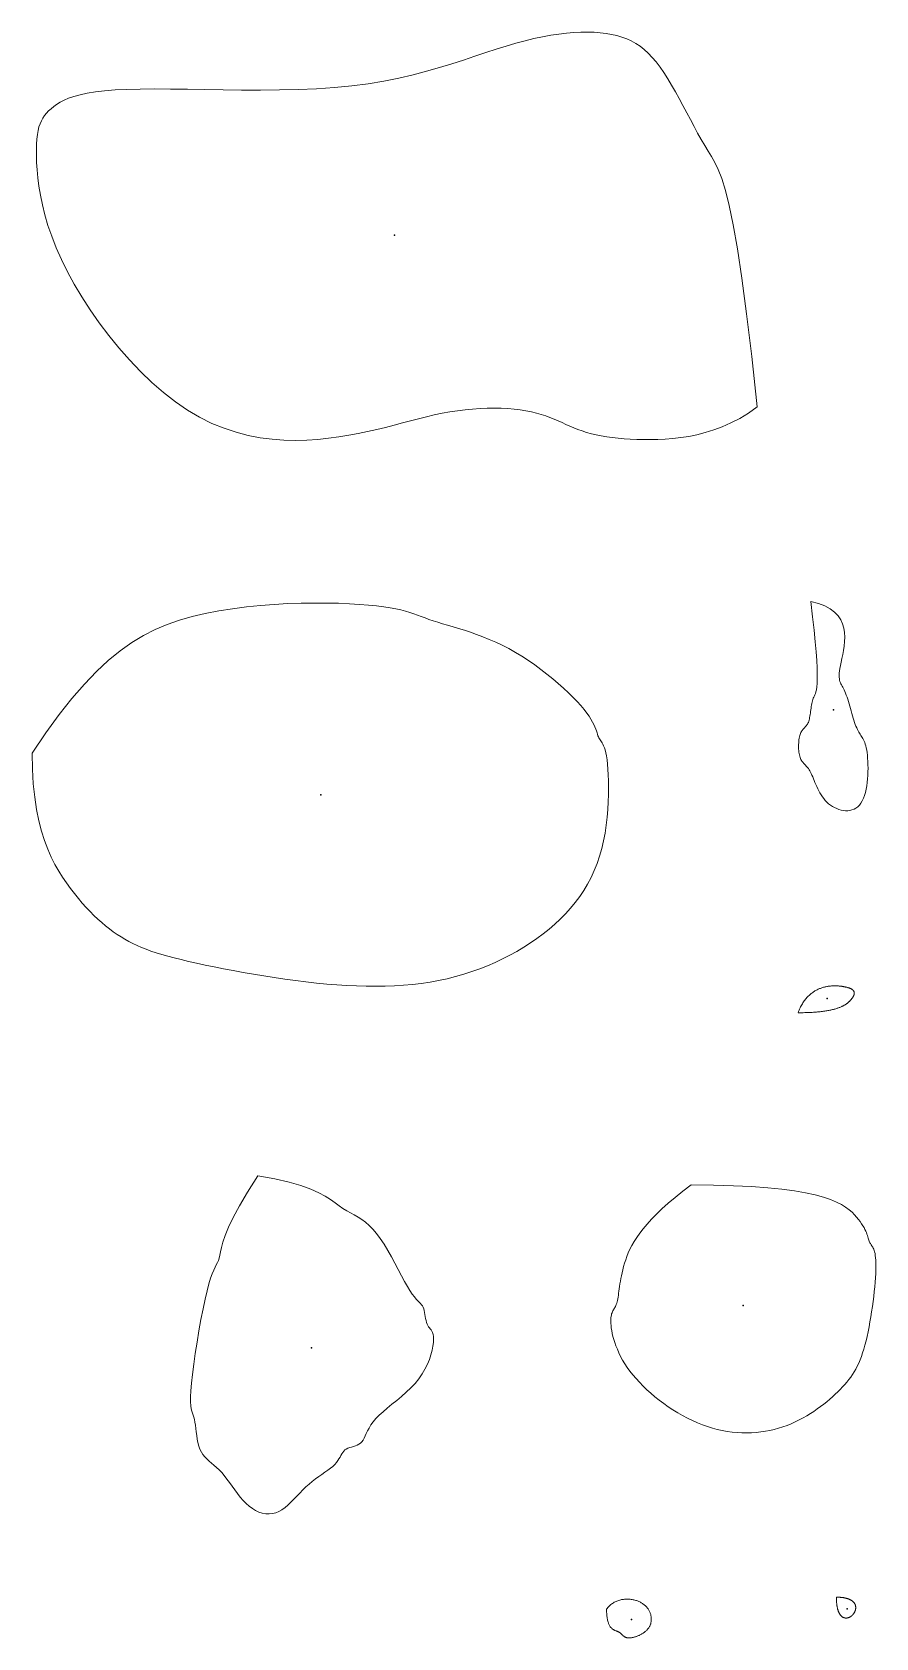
# Model space of a CAD drawing. Header units: millimetres. Extents: x 5 to 144, y 86 to 145.
# Drawn here: x 115.1 to 144.2, y 89.1 to 144.5 of the extents above; entities that cross this region are included whole.
import ezdxf

# ---------------------------------------------------------------- set-up
doc = ezdxf.new("R2010")
doc.units = ezdxf.units.MM
doc.layers.add('CONTOURS', color=1, linetype='Continuous')
doc.layers.add('DIMENSIONS', color=5, linetype='Continuous')

msp = doc.modelspace()

# ---------------------------------------------------------------- linework, layer by layer
at = {"layer": 'CONTOURS', "lineweight": 5}
for points in [[(140.141, 131.589), (139.951, 133.326), (139.775, 134.799), (139.61, 136.034), (139.456, 137.053), (139.312, 137.882), (139.175, 138.545), (139.045, 139.068), (138.92, 139.474), (138.799, 139.788), (138.68, 140.035), (138.563, 140.239), (138.446, 140.426), (138.327, 140.618), (138.206, 140.825), (138.084, 141.045), (137.959, 141.275), (137.834, 141.512), (137.706, 141.753), (137.578, 141.996), (137.448, 142.238), (137.318, 142.476), (137.186, 142.707), (137.054, 142.928), (136.92, 143.136), (136.787, 143.33), (136.653, 143.505), (136.517, 143.664), (136.38, 143.807), (136.239, 143.934), (136.095, 144.046), (135.947, 144.145), (135.793, 144.231), (135.634, 144.304), (135.467, 144.366), (135.293, 144.417), (135.111, 144.459), (134.919, 144.491), (134.718, 144.514), (134.507, 144.53), (134.285, 144.537), (134.052, 144.534), (133.809, 144.523), (133.556, 144.501), (133.291, 144.47), (133.015, 144.429), (132.729, 144.376), (132.431, 144.313), (132.121, 144.239), (131.8, 144.153), (131.467, 144.055), (131.122, 143.946), (130.764, 143.827), (130.391, 143.702), (130.001, 143.573), (129.594, 143.442), (129.168, 143.311), (128.722, 143.184), (128.254, 143.063), (127.763, 142.949), (127.247, 142.846), (126.706, 142.755), (126.137, 142.68), (125.541, 142.623), (124.921, 142.582), (124.284, 142.554), (123.636, 142.539), (122.983, 142.534), (122.333, 142.535), (121.69, 142.542), (121.063, 142.551), (120.457, 142.561), (119.878, 142.569), (119.333, 142.572), (118.829, 142.57), (118.371, 142.558), (117.962, 142.537), (117.599, 142.507), (117.279, 142.468), (116.998, 142.423), (116.753, 142.37), (116.54, 142.312), (116.356, 142.249), (116.197, 142.182), (116.06, 142.111), (115.942, 142.038), (115.84, 141.964), (115.749, 141.888), (115.666, 141.812), (115.592, 141.735), (115.525, 141.654), (115.466, 141.567), (115.415, 141.474), (115.37, 141.373), (115.332, 141.26), (115.302, 141.136), (115.277, 140.997), (115.259, 140.843), (115.248, 140.671), (115.242, 140.48), (115.242, 140.268), (115.249, 140.035), (115.264, 139.78), (115.29, 139.506), (115.328, 139.213), (115.38, 138.9), (115.449, 138.571), (115.536, 138.224), (115.643, 137.86), (115.772, 137.482), (115.926, 137.088), (116.105, 136.68), (116.312, 136.26), (116.547, 135.827), (116.81, 135.386), (117.099, 134.942), (117.41, 134.498), (117.742, 134.058), (118.092, 133.628), (118.459, 133.211), (118.84, 132.812), (119.233, 132.435), (119.635, 132.084), (120.046, 131.763), (120.462, 131.477), (120.881, 131.23), (121.302, 131.021), (121.723, 130.849), (122.143, 130.711), (122.562, 130.603), (122.977, 130.525), (123.387, 130.472), (123.792, 130.442), (124.19, 130.433), (124.579, 130.442), (124.959, 130.467), (125.328, 130.504), (125.686, 130.552), (126.03, 130.608), (126.363, 130.67), (126.685, 130.738), (126.997, 130.809), (127.3, 130.883), (127.596, 130.959), (127.884, 131.034), (128.166, 131.108), (128.444, 131.18), (128.717, 131.248), (128.988, 131.31), (129.256, 131.367), (129.523, 131.415), (129.789, 131.456), (130.052, 131.488), (130.312, 131.513), (130.568, 131.531), (130.818, 131.541), (131.062, 131.544), (131.298, 131.54), (131.527, 131.529), (131.746, 131.511), (131.956, 131.487), (132.154, 131.456), (132.341, 131.42), (132.516, 131.377), (132.68, 131.33), (132.835, 131.278), (132.983, 131.223), (133.125, 131.165), (133.263, 131.106), (133.399, 131.045), (133.534, 130.985), (133.669, 130.925), (133.807, 130.867), (133.949, 130.811), (134.096, 130.758), (134.25, 130.709), (134.412, 130.664), (134.581, 130.624), (134.757, 130.587), (134.942, 130.555), (135.134, 130.528), (135.334, 130.505), (135.542, 130.487), (135.758, 130.473), (135.982, 130.464), (136.214, 130.46), (136.455, 130.461), (136.704, 130.467), (136.962, 130.479), (137.227, 130.499), (137.499, 130.529), (137.777, 130.572), (138.06, 130.628), (138.349, 130.7), (138.641, 130.791), (138.937, 130.902), (139.236, 131.035), (139.536, 131.193), (139.838, 131.376), (140.141, 131.589)], [(141.993, 124.864), (142.055, 124.34), (142.105, 123.879), (142.145, 123.475), (142.176, 123.125), (142.197, 122.824), (142.211, 122.569), (142.217, 122.354), (142.217, 122.176), (142.212, 122.031), (142.202, 121.913), (142.189, 121.82), (142.172, 121.747), (142.154, 121.689), (142.135, 121.642), (142.116, 121.602), (142.097, 121.565), (142.08, 121.526), (142.065, 121.484), (142.051, 121.438), (142.039, 121.39), (142.028, 121.339), (142.019, 121.287), (142.01, 121.233), (142.002, 121.178), (141.994, 121.123), (141.987, 121.068), (141.979, 121.014), (141.971, 120.961), (141.963, 120.909), (141.954, 120.859), (141.945, 120.812), (141.934, 120.768), (141.921, 120.728), (141.908, 120.691), (141.893, 120.658), (141.876, 120.629), (141.859, 120.602), (141.84, 120.577), (141.821, 120.554), (141.802, 120.532), (141.782, 120.511), (141.762, 120.49), (141.742, 120.469), (141.723, 120.447), (141.704, 120.424), (141.686, 120.399), (141.668, 120.372), (141.652, 120.342), (141.637, 120.309), (141.623, 120.272), (141.611, 120.232), (141.601, 120.187), (141.592, 120.14), (141.584, 120.09), (141.579, 120.039), (141.575, 119.985), (141.572, 119.931), (141.571, 119.876), (141.572, 119.821), (141.574, 119.767), (141.578, 119.714), (141.584, 119.662), (141.591, 119.612), (141.6, 119.564), (141.61, 119.52), (141.622, 119.479), (141.636, 119.442), (141.651, 119.408), (141.667, 119.378), (141.685, 119.35), (141.704, 119.324), (141.724, 119.3), (141.745, 119.277), (141.767, 119.254), (141.789, 119.231), (141.812, 119.207), (141.836, 119.182), (141.861, 119.155), (141.885, 119.125), (141.91, 119.092), (141.935, 119.056), (141.959, 119.015), (141.984, 118.97), (142.009, 118.92), (142.033, 118.865), (142.058, 118.806), (142.084, 118.744), (142.111, 118.678), (142.138, 118.611), (142.168, 118.542), (142.199, 118.471), (142.232, 118.4), (142.268, 118.329), (142.306, 118.258), (142.348, 118.189), (142.392, 118.122), (142.441, 118.056), (142.493, 117.994), (142.549, 117.935), (142.609, 117.88), (142.674, 117.83), (142.742, 117.784), (142.814, 117.744), (142.888, 117.71), (142.963, 117.682), (143.04, 117.661), (143.117, 117.646), (143.193, 117.639), (143.269, 117.64), (143.344, 117.649), (143.416, 117.667), (143.486, 117.694), (143.552, 117.731), (143.615, 117.777), (143.673, 117.834), (143.725, 117.901), (143.772, 117.979), (143.813, 118.068), (143.849, 118.165), (143.879, 118.269), (143.905, 118.38), (143.926, 118.496), (143.942, 118.615), (143.954, 118.737), (143.963, 118.86), (143.968, 118.983), (143.97, 119.105), (143.968, 119.224), (143.964, 119.339), (143.957, 119.449), (143.948, 119.552), (143.936, 119.648), (143.924, 119.734), (143.909, 119.812), (143.893, 119.881), (143.876, 119.942), (143.857, 119.997), (143.837, 120.046), (143.817, 120.09), (143.795, 120.131), (143.773, 120.17), (143.75, 120.206), (143.726, 120.242), (143.702, 120.279), (143.678, 120.316), (143.653, 120.356), (143.628, 120.399), (143.603, 120.446), (143.578, 120.498), (143.554, 120.556), (143.53, 120.621), (143.505, 120.69), (143.481, 120.763), (143.458, 120.84), (143.434, 120.92), (143.41, 121.001), (143.386, 121.084), (143.363, 121.168), (143.339, 121.25), (143.315, 121.332), (143.292, 121.412), (143.268, 121.489), (143.244, 121.563), (143.22, 121.633), (143.195, 121.697), (143.171, 121.756), (143.146, 121.809), (143.122, 121.857), (143.098, 121.901), (143.075, 121.942), (143.053, 121.982), (143.033, 122.021), (143.016, 122.062), (143.001, 122.104), (142.988, 122.15), (142.979, 122.2), (142.974, 122.255), (142.972, 122.318), (142.975, 122.388), (142.983, 122.467), (142.995, 122.557), (143.014, 122.658), (143.038, 122.772), (143.066, 122.897), (143.096, 123.033), (143.124, 123.177), (143.147, 123.326), (143.163, 123.48), (143.169, 123.635), (143.161, 123.791), (143.136, 123.944), (143.092, 124.094), (143.026, 124.238), (142.935, 124.374), (142.815, 124.5), (142.663, 124.614), (142.478, 124.714), (142.255, 124.798), (141.993, 124.864)], [(115.095, 119.631), (115.105, 119.078), (115.135, 118.57), (115.183, 118.103), (115.247, 117.677), (115.325, 117.287), (115.417, 116.93), (115.52, 116.605), (115.633, 116.308), (115.753, 116.035), (115.881, 115.786), (116.013, 115.555), (116.148, 115.342), (116.285, 115.142), (116.421, 114.953), (116.557, 114.774), (116.693, 114.605), (116.828, 114.445), (116.963, 114.294), (117.098, 114.152), (117.232, 114.018), (117.366, 113.891), (117.499, 113.773), (117.633, 113.661), (117.766, 113.556), (117.9, 113.458), (118.033, 113.366), (118.166, 113.279), (118.3, 113.198), (118.436, 113.121), (118.575, 113.049), (118.72, 112.981), (118.872, 112.915), (119.031, 112.852), (119.201, 112.791), (119.381, 112.731), (119.574, 112.672), (119.781, 112.614), (120.003, 112.555), (120.243, 112.495), (120.501, 112.434), (120.778, 112.371), (121.072, 112.307), (121.382, 112.243), (121.706, 112.178), (122.041, 112.114), (122.386, 112.051), (122.739, 111.989), (123.098, 111.93), (123.461, 111.874), (123.826, 111.82), (124.192, 111.771), (124.555, 111.726), (124.916, 111.686), (125.271, 111.651), (125.62, 111.623), (125.965, 111.6), (126.304, 111.584), (126.637, 111.574), (126.966, 111.572), (127.29, 111.577), (127.609, 111.589), (127.924, 111.609), (128.234, 111.637), (128.539, 111.673), (128.84, 111.718), (129.137, 111.772), (129.43, 111.836), (129.718, 111.908), (130.002, 111.989), (130.281, 112.079), (130.555, 112.176), (130.823, 112.282), (131.086, 112.396), (131.343, 112.517), (131.594, 112.645), (131.838, 112.78), (132.075, 112.922), (132.305, 113.07), (132.528, 113.224), (132.744, 113.383), (132.951, 113.549), (133.15, 113.72), (133.34, 113.897), (133.522, 114.081), (133.694, 114.272), (133.857, 114.47), (134.009, 114.674), (134.152, 114.886), (134.283, 115.106), (134.404, 115.334), (134.513, 115.57), (134.611, 115.815), (134.697, 116.068), (134.771, 116.329), (134.833, 116.597), (134.885, 116.868), (134.926, 117.141), (134.959, 117.412), (134.983, 117.68), (134.999, 117.942), (135.008, 118.195), (135.01, 118.438), (135.007, 118.667), (134.999, 118.88), (134.987, 119.075), (134.972, 119.25), (134.954, 119.402), (134.933, 119.532), (134.911, 119.643), (134.887, 119.737), (134.862, 119.815), (134.837, 119.88), (134.811, 119.935), (134.785, 119.98), (134.76, 120.019), (134.736, 120.054), (134.712, 120.086), (134.691, 120.117), (134.672, 120.151), (134.655, 120.189), (134.639, 120.231), (134.624, 120.279), (134.608, 120.333), (134.589, 120.393), (134.565, 120.459), (134.536, 120.532), (134.5, 120.613), (134.455, 120.701), (134.4, 120.797), (134.333, 120.901), (134.253, 121.014), (134.159, 121.136), (134.048, 121.268), (133.921, 121.408), (133.778, 121.557), (133.622, 121.711), (133.452, 121.869), (133.271, 122.031), (133.08, 122.194), (132.88, 122.356), (132.672, 122.517), (132.458, 122.674), (132.239, 122.826), (132.016, 122.972), (131.791, 123.109), (131.564, 123.237), (131.337, 123.354), (131.112, 123.461), (130.888, 123.559), (130.667, 123.648), (130.449, 123.729), (130.236, 123.803), (130.029, 123.871), (129.828, 123.934), (129.634, 123.993), (129.448, 124.048), (129.272, 124.1), (129.105, 124.151), (128.949, 124.2), (128.804, 124.25), (128.668, 124.299), (128.538, 124.347), (128.409, 124.395), (128.278, 124.442), (128.142, 124.487), (127.996, 124.531), (127.837, 124.573), (127.661, 124.612), (127.465, 124.65), (127.244, 124.684), (126.996, 124.715), (126.717, 124.743), (126.403, 124.768), (126.054, 124.788), (125.674, 124.803), (125.268, 124.812), (124.84, 124.814), (124.392, 124.807), (123.93, 124.792), (123.458, 124.766), (122.978, 124.729), (122.496, 124.68), (122.016, 124.618), (121.541, 124.542), (121.075, 124.451), (120.623, 124.344), (120.186, 124.218), (119.761, 124.07), (119.347, 123.895), (118.939, 123.688), (118.535, 123.445), (118.132, 123.161), (117.727, 122.83), (117.317, 122.45), (116.9, 122.015), (116.472, 121.52), (116.03, 120.961), (115.572, 120.333), (115.095, 119.631)], [(141.553, 110.659), (141.613, 110.659), (141.671, 110.66), (141.728, 110.66), (141.784, 110.662), (141.838, 110.663), (141.892, 110.665), (141.944, 110.667), (141.994, 110.67), (142.044, 110.672), (142.092, 110.675), (142.139, 110.679), (142.185, 110.682), (142.229, 110.686), (142.273, 110.69), (142.315, 110.695), (142.357, 110.699), (142.397, 110.704), (142.436, 110.71), (142.474, 110.715), (142.511, 110.721), (142.547, 110.726), (142.582, 110.732), (142.616, 110.739), (142.649, 110.745), (142.681, 110.752), (142.712, 110.759), (142.743, 110.766), (142.772, 110.773), (142.8, 110.78), (142.828, 110.788), (142.855, 110.796), (142.881, 110.804), (142.906, 110.812), (142.93, 110.82), (142.954, 110.828), (142.976, 110.837), (142.998, 110.845), (143.019, 110.854), (143.04, 110.863), (143.06, 110.872), (143.079, 110.881), (143.098, 110.89), (143.115, 110.899), (143.133, 110.908), (143.149, 110.917), (143.165, 110.927), (143.181, 110.936), (143.196, 110.946), (143.21, 110.955), (143.224, 110.965), (143.237, 110.974), (143.25, 110.984), (143.262, 110.994), (143.274, 111.003), (143.286, 111.013), (143.297, 111.023), (143.307, 111.032), (143.317, 111.042), (143.327, 111.052), (143.337, 111.061), (143.346, 111.071), (143.355, 111.081), (143.363, 111.09), (143.372, 111.099), (143.38, 111.109), (143.387, 111.118), (143.395, 111.128), (143.402, 111.137), (143.409, 111.146), (143.416, 111.155), (143.423, 111.164), (143.429, 111.173), (143.435, 111.182), (143.441, 111.191), (143.446, 111.199), (143.452, 111.208), (143.456, 111.216), (143.461, 111.225), (143.466, 111.233), (143.47, 111.242), (143.474, 111.25), (143.477, 111.258), (143.48, 111.266), (143.483, 111.274), (143.486, 111.282), (143.488, 111.29), (143.49, 111.298), (143.492, 111.305), (143.493, 111.313), (143.494, 111.321), (143.494, 111.328), (143.495, 111.335), (143.494, 111.343), (143.494, 111.35), (143.493, 111.357), (143.492, 111.364), (143.49, 111.371), (143.488, 111.378), (143.486, 111.385), (143.483, 111.391), (143.48, 111.398), (143.476, 111.404), (143.473, 111.411), (143.468, 111.417), (143.463, 111.423), (143.458, 111.429), (143.453, 111.435), (143.446, 111.441), (143.44, 111.447), (143.433, 111.453), (143.426, 111.459), (143.418, 111.464), (143.409, 111.47), (143.401, 111.475), (143.391, 111.481), (143.382, 111.486), (143.372, 111.491), (143.361, 111.496), (143.35, 111.501), (143.338, 111.506), (143.326, 111.51), (143.313, 111.515), (143.3, 111.52), (143.286, 111.524), (143.272, 111.528), (143.258, 111.533), (143.242, 111.537), (143.227, 111.541), (143.21, 111.545), (143.193, 111.548), (143.176, 111.552), (143.158, 111.556), (143.14, 111.559), (143.121, 111.563), (143.101, 111.566), (143.081, 111.569), (143.06, 111.572), (143.039, 111.575), (143.018, 111.577), (142.996, 111.58), (142.973, 111.582), (142.95, 111.584), (142.927, 111.585), (142.904, 111.586), (142.88, 111.587), (142.855, 111.588), (142.831, 111.588), (142.806, 111.588), (142.781, 111.588), (142.755, 111.587), (142.729, 111.585), (142.703, 111.584), (142.677, 111.581), (142.651, 111.579), (142.624, 111.575), (142.598, 111.572), (142.571, 111.567), (142.544, 111.563), (142.517, 111.557), (142.489, 111.551), (142.462, 111.545), (142.435, 111.537), (142.408, 111.529), (142.38, 111.521), (142.353, 111.512), (142.326, 111.502), (142.298, 111.491), (142.271, 111.48), (142.244, 111.468), (142.217, 111.455), (142.19, 111.441), (142.163, 111.426), (142.137, 111.411), (142.11, 111.395), (142.084, 111.378), (142.058, 111.36), (142.032, 111.341), (142.006, 111.321), (141.981, 111.3), (141.955, 111.279), (141.931, 111.256), (141.906, 111.232), (141.882, 111.208), (141.858, 111.182), (141.834, 111.155), (141.811, 111.127), (141.789, 111.098), (141.766, 111.068), (141.744, 111.037), (141.723, 111.005), (141.702, 110.971), (141.681, 110.936), (141.661, 110.901), (141.642, 110.863), (141.623, 110.825), (141.605, 110.785), (141.587, 110.745), (141.57, 110.702), (141.553, 110.659)], [(122.897, 105.021), (122.54, 104.466), (122.258, 103.991), (122.04, 103.587), (121.879, 103.248), (121.763, 102.968), (121.685, 102.737), (121.635, 102.551), (121.602, 102.401), (121.579, 102.281), (121.556, 102.184), (121.528, 102.101), (121.495, 102.026), (121.457, 101.951), (121.415, 101.867), (121.368, 101.767), (121.317, 101.644), (121.261, 101.489), (121.201, 101.295), (121.136, 101.053), (121.068, 100.76), (120.998, 100.425), (120.927, 100.059), (120.857, 99.674), (120.791, 99.28), (120.73, 98.89), (120.676, 98.516), (120.631, 98.167), (120.596, 97.857), (120.574, 97.596), (120.564, 97.385), (120.564, 97.217), (120.573, 97.084), (120.589, 96.979), (120.609, 96.894), (120.632, 96.823), (120.657, 96.757), (120.681, 96.689), (120.702, 96.611), (120.72, 96.52), (120.735, 96.415), (120.749, 96.301), (120.763, 96.18), (120.779, 96.055), (120.799, 95.93), (120.823, 95.807), (120.854, 95.69), (120.892, 95.581), (120.94, 95.483), (120.997, 95.396), (121.061, 95.317), (121.133, 95.244), (121.21, 95.173), (121.292, 95.104), (121.377, 95.031), (121.465, 94.954), (121.555, 94.869), (121.644, 94.774), (121.733, 94.667), (121.822, 94.551), (121.912, 94.428), (122.002, 94.301), (122.094, 94.173), (122.187, 94.046), (122.284, 93.924), (122.383, 93.808), (122.485, 93.702), (122.592, 93.608), (122.702, 93.528), (122.816, 93.462), (122.931, 93.41), (123.047, 93.373), (123.164, 93.351), (123.28, 93.346), (123.395, 93.356), (123.509, 93.383), (123.619, 93.428), (123.726, 93.489), (123.831, 93.564), (123.933, 93.651), (124.035, 93.748), (124.136, 93.851), (124.237, 93.958), (124.339, 94.067), (124.444, 94.175), (124.551, 94.279), (124.66, 94.376), (124.773, 94.468), (124.886, 94.554), (124.997, 94.634), (125.106, 94.711), (125.211, 94.784), (125.309, 94.854), (125.399, 94.922), (125.48, 94.989), (125.549, 95.055), (125.607, 95.121), (125.655, 95.186), (125.695, 95.25), (125.73, 95.311), (125.761, 95.369), (125.792, 95.423), (125.823, 95.472), (125.859, 95.517), (125.9, 95.555), (125.948, 95.586), (126.003, 95.612), (126.064, 95.634), (126.128, 95.654), (126.194, 95.674), (126.26, 95.696), (126.324, 95.722), (126.385, 95.753), (126.44, 95.791), (126.488, 95.839), (126.529, 95.897), (126.566, 95.964), (126.601, 96.04), (126.639, 96.124), (126.681, 96.215), (126.732, 96.313), (126.795, 96.417), (126.872, 96.526), (126.967, 96.639), (127.083, 96.756), (127.217, 96.877), (127.365, 97.002), (127.523, 97.131), (127.688, 97.265), (127.854, 97.403), (128.017, 97.547), (128.174, 97.697), (128.321, 97.852), (128.453, 98.013), (128.568, 98.179), (128.666, 98.349), (128.749, 98.518), (128.817, 98.684), (128.872, 98.845), (128.913, 98.997), (128.941, 99.138), (128.959, 99.266), (128.965, 99.377), (128.962, 99.47), (128.95, 99.546), (128.931, 99.608), (128.907, 99.658), (128.879, 99.701), (128.849, 99.739), (128.818, 99.776), (128.788, 99.813), (128.761, 99.854), (128.737, 99.903), (128.718, 99.96), (128.702, 100.023), (128.689, 100.091), (128.676, 100.162), (128.665, 100.233), (128.653, 100.303), (128.639, 100.369), (128.622, 100.431), (128.601, 100.486), (128.576, 100.532), (128.546, 100.573), (128.509, 100.613), (128.467, 100.656), (128.418, 100.706), (128.362, 100.767), (128.298, 100.843), (128.227, 100.939), (128.147, 101.059), (128.058, 101.206), (127.96, 101.38), (127.855, 101.575), (127.744, 101.786), (127.627, 102.006), (127.505, 102.23), (127.38, 102.45), (127.252, 102.662), (127.123, 102.859), (126.994, 103.035), (126.865, 103.186), (126.737, 103.313), (126.609, 103.421), (126.481, 103.515), (126.352, 103.597), (126.224, 103.673), (126.094, 103.746), (125.964, 103.821), (125.833, 103.902), (125.7, 103.993), (125.561, 104.095), (125.404, 104.205), (125.218, 104.322), (124.994, 104.443), (124.719, 104.565), (124.382, 104.686), (123.974, 104.804), (123.483, 104.916), (122.897, 105.021)], [(137.86, 104.71), (137.57, 104.49), (137.306, 104.28), (137.068, 104.079), (136.853, 103.887), (136.66, 103.703), (136.488, 103.528), (136.335, 103.36), (136.2, 103.199), (136.082, 103.045), (135.979, 102.898), (135.889, 102.756), (135.812, 102.62), (135.746, 102.488), (135.689, 102.362), (135.64, 102.239), (135.598, 102.12), (135.561, 102.005), (135.528, 101.892), (135.499, 101.783), (135.474, 101.677), (135.452, 101.575), (135.433, 101.476), (135.416, 101.381), (135.401, 101.29), (135.388, 101.203), (135.377, 101.12), (135.366, 101.042), (135.356, 100.968), (135.346, 100.898), (135.337, 100.833), (135.326, 100.773), (135.315, 100.717), (135.303, 100.667), (135.29, 100.622), (135.275, 100.581), (135.259, 100.544), (135.242, 100.511), (135.225, 100.479), (135.207, 100.449), (135.19, 100.42), (135.173, 100.39), (135.156, 100.36), (135.141, 100.329), (135.127, 100.295), (135.114, 100.258), (135.103, 100.217), (135.094, 100.172), (135.088, 100.121), (135.084, 100.064), (135.084, 100), (135.086, 99.929), (135.092, 99.851), (135.102, 99.767), (135.116, 99.676), (135.135, 99.58), (135.159, 99.479), (135.188, 99.373), (135.223, 99.263), (135.264, 99.149), (135.311, 99.031), (135.365, 98.91), (135.425, 98.787), (135.493, 98.662), (135.569, 98.535), (135.653, 98.407), (135.745, 98.278), (135.846, 98.149), (135.955, 98.019), (136.072, 97.891), (136.197, 97.763), (136.328, 97.637), (136.466, 97.513), (136.609, 97.392), (136.758, 97.274), (136.912, 97.159), (137.07, 97.048), (137.231, 96.942), (137.396, 96.841), (137.563, 96.745), (137.732, 96.655), (137.903, 96.572), (138.075, 96.496), (138.247, 96.427), (138.42, 96.366), (138.592, 96.313), (138.764, 96.267), (138.935, 96.229), (139.105, 96.198), (139.275, 96.175), (139.444, 96.158), (139.611, 96.149), (139.777, 96.146), (139.941, 96.15), (140.104, 96.16), (140.264, 96.177), (140.423, 96.2), (140.579, 96.23), (140.732, 96.265), (140.883, 96.306), (141.031, 96.353), (141.176, 96.405), (141.318, 96.463), (141.457, 96.524), (141.592, 96.591), (141.725, 96.661), (141.853, 96.734), (141.978, 96.81), (142.1, 96.889), (142.218, 96.97), (142.332, 97.053), (142.442, 97.138), (142.547, 97.223), (142.649, 97.309), (142.747, 97.394), (142.84, 97.48), (142.929, 97.565), (143.013, 97.649), (143.093, 97.732), (143.169, 97.816), (143.241, 97.9), (143.309, 97.985), (143.374, 98.072), (143.435, 98.161), (143.493, 98.254), (143.548, 98.35), (143.6, 98.45), (143.649, 98.555), (143.696, 98.666), (143.741, 98.782), (143.784, 98.906), (143.825, 99.036), (143.864, 99.174), (143.902, 99.321), (143.938, 99.476), (143.973, 99.638), (144.006, 99.805), (144.037, 99.977), (144.067, 100.152), (144.095, 100.329), (144.12, 100.507), (144.144, 100.683), (144.165, 100.858), (144.184, 101.028), (144.2, 101.194), (144.214, 101.354), (144.225, 101.506), (144.234, 101.65), (144.239, 101.783), (144.241, 101.905), (144.241, 102.014), (144.237, 102.111), (144.23, 102.196), (144.222, 102.271), (144.211, 102.337), (144.198, 102.394), (144.184, 102.443), (144.169, 102.486), (144.152, 102.523), (144.135, 102.556), (144.118, 102.585), (144.1, 102.611), (144.083, 102.636), (144.066, 102.66), (144.05, 102.683), (144.035, 102.709), (144.022, 102.736), (144.009, 102.766), (143.998, 102.799), (143.987, 102.835), (143.975, 102.874), (143.963, 102.916), (143.949, 102.962), (143.932, 103.01), (143.913, 103.062), (143.89, 103.117), (143.862, 103.176), (143.831, 103.238), (143.793, 103.303), (143.75, 103.371), (143.7, 103.444), (143.642, 103.519), (143.577, 103.598), (143.503, 103.681), (143.418, 103.767), (143.317, 103.854), (143.196, 103.943), (143.051, 104.032), (142.877, 104.119), (142.671, 104.204), (142.428, 104.286), (142.143, 104.364), (141.812, 104.437), (141.432, 104.503), (140.997, 104.562), (140.504, 104.612), (139.948, 104.653), (139.325, 104.684), (138.63, 104.703), (137.86, 104.71)], [(142.876, 90.468), (142.876, 90.444), (142.876, 90.42), (142.877, 90.397), (142.878, 90.374), (142.879, 90.352), (142.88, 90.33), (142.881, 90.309), (142.883, 90.288), (142.885, 90.268), (142.887, 90.248), (142.889, 90.228), (142.891, 90.209), (142.894, 90.191), (142.897, 90.173), (142.9, 90.155), (142.903, 90.138), (142.906, 90.121), (142.91, 90.104), (142.913, 90.088), (142.917, 90.073), (142.921, 90.058), (142.925, 90.043), (142.929, 90.029), (142.934, 90.015), (142.938, 90.001), (142.943, 89.988), (142.948, 89.975), (142.953, 89.963), (142.958, 89.951), (142.963, 89.939), (142.969, 89.928), (142.974, 89.917), (142.98, 89.907), (142.985, 89.897), (142.991, 89.887), (142.997, 89.878), (143.003, 89.869), (143.009, 89.86), (143.016, 89.852), (143.022, 89.844), (143.028, 89.836), (143.035, 89.829), (143.041, 89.822), (143.048, 89.816), (143.055, 89.809), (143.062, 89.804), (143.069, 89.798), (143.075, 89.793), (143.082, 89.788), (143.09, 89.783), (143.097, 89.779), (143.104, 89.775), (143.111, 89.771), (143.118, 89.767), (143.126, 89.764), (143.133, 89.761), (143.141, 89.759), (143.148, 89.756), (143.155, 89.754), (143.163, 89.753), (143.17, 89.751), (143.178, 89.75), (143.185, 89.749), (143.193, 89.748), (143.201, 89.748), (143.208, 89.748), (143.216, 89.748), (143.223, 89.748), (143.231, 89.748), (143.238, 89.749), (143.246, 89.75), (143.253, 89.751), (143.261, 89.753), (143.268, 89.755), (143.276, 89.756), (143.283, 89.759), (143.291, 89.761), (143.298, 89.763), (143.305, 89.766), (143.313, 89.769), (143.32, 89.772), (143.327, 89.775), (143.334, 89.779), (143.341, 89.783), (143.348, 89.786), (143.355, 89.79), (143.362, 89.795), (143.369, 89.799), (143.376, 89.804), (143.382, 89.808), (143.389, 89.813), (143.395, 89.818), (143.402, 89.823), (143.408, 89.829), (143.414, 89.834), (143.42, 89.84), (143.426, 89.845), (143.432, 89.851), (143.438, 89.857), (143.444, 89.863), (143.449, 89.87), (143.455, 89.876), (143.46, 89.882), (143.465, 89.889), (143.47, 89.896), (143.475, 89.902), (143.48, 89.909), (143.484, 89.916), (143.489, 89.923), (143.493, 89.93), (143.498, 89.938), (143.502, 89.945), (143.506, 89.952), (143.509, 89.96), (143.513, 89.967), (143.516, 89.975), (143.519, 89.983), (143.523, 89.99), (143.525, 89.998), (143.528, 90.006), (143.531, 90.014), (143.533, 90.022), (143.535, 90.03), (143.537, 90.038), (143.539, 90.046), (143.54, 90.054), (143.542, 90.062), (143.543, 90.07), (143.544, 90.078), (143.544, 90.086), (143.545, 90.094), (143.545, 90.103), (143.545, 90.111), (143.545, 90.119), (143.545, 90.127), (143.544, 90.135), (143.543, 90.143), (143.542, 90.151), (143.541, 90.159), (143.539, 90.167), (143.537, 90.176), (143.535, 90.184), (143.532, 90.191), (143.53, 90.199), (143.527, 90.207), (143.524, 90.215), (143.52, 90.223), (143.516, 90.231), (143.512, 90.238), (143.508, 90.246), (143.503, 90.254), (143.499, 90.261), (143.493, 90.268), (143.488, 90.276), (143.482, 90.283), (143.476, 90.29), (143.469, 90.297), (143.463, 90.304), (143.456, 90.311), (143.448, 90.318), (143.441, 90.325), (143.433, 90.331), (143.424, 90.338), (143.416, 90.344), (143.407, 90.351), (143.397, 90.357), (143.388, 90.363), (143.378, 90.369), (143.367, 90.374), (143.356, 90.38), (143.345, 90.386), (143.334, 90.391), (143.322, 90.396), (143.31, 90.401), (143.297, 90.406), (143.284, 90.411), (143.271, 90.415), (143.257, 90.42), (143.243, 90.424), (143.229, 90.428), (143.214, 90.432), (143.199, 90.436), (143.183, 90.439), (143.167, 90.443), (143.151, 90.446), (143.134, 90.449), (143.117, 90.452), (143.099, 90.454), (143.081, 90.457), (143.062, 90.459), (143.043, 90.461), (143.024, 90.463), (143.004, 90.464), (142.984, 90.465), (142.963, 90.466), (142.942, 90.467), (142.921, 90.468), (142.899, 90.468), (142.876, 90.468)], [(134.938, 90.052), (134.939, 90), (134.94, 89.95), (134.943, 89.903), (134.946, 89.858), (134.95, 89.816), (134.955, 89.776), (134.961, 89.738), (134.968, 89.703), (134.975, 89.669), (134.983, 89.638), (134.991, 89.608), (135.001, 89.581), (135.01, 89.555), (135.021, 89.531), (135.031, 89.508), (135.043, 89.488), (135.054, 89.468), (135.066, 89.45), (135.079, 89.434), (135.091, 89.419), (135.104, 89.405), (135.117, 89.392), (135.131, 89.38), (135.144, 89.369), (135.158, 89.359), (135.172, 89.35), (135.185, 89.342), (135.199, 89.334), (135.213, 89.327), (135.227, 89.321), (135.24, 89.315), (135.254, 89.309), (135.267, 89.304), (135.28, 89.299), (135.293, 89.294), (135.305, 89.289), (135.317, 89.284), (135.329, 89.279), (135.341, 89.274), (135.352, 89.269), (135.362, 89.264), (135.372, 89.258), (135.382, 89.252), (135.391, 89.246), (135.4, 89.24), (135.409, 89.234), (135.417, 89.227), (135.425, 89.221), (135.433, 89.214), (135.44, 89.207), (135.448, 89.2), (135.455, 89.193), (135.462, 89.186), (135.469, 89.179), (135.476, 89.172), (135.484, 89.165), (135.491, 89.158), (135.498, 89.152), (135.505, 89.145), (135.512, 89.138), (135.519, 89.132), (135.526, 89.126), (135.534, 89.12), (135.542, 89.114), (135.55, 89.108), (135.558, 89.103), (135.567, 89.098), (135.576, 89.093), (135.585, 89.088), (135.594, 89.084), (135.604, 89.08), (135.615, 89.076), (135.626, 89.073), (135.637, 89.07), (135.649, 89.068), (135.661, 89.066), (135.674, 89.064), (135.688, 89.063), (135.702, 89.063), (135.717, 89.062), (135.732, 89.063), (135.748, 89.064), (135.765, 89.065), (135.782, 89.068), (135.8, 89.07), (135.818, 89.073), (135.837, 89.077), (135.856, 89.081), (135.875, 89.085), (135.895, 89.09), (135.915, 89.096), (135.935, 89.102), (135.955, 89.109), (135.976, 89.116), (135.997, 89.124), (136.017, 89.132), (136.038, 89.14), (136.059, 89.149), (136.079, 89.159), (136.1, 89.169), (136.12, 89.18), (136.14, 89.191), (136.16, 89.202), (136.18, 89.214), (136.199, 89.227), (136.219, 89.24), (136.237, 89.253), (136.256, 89.267), (136.274, 89.281), (136.291, 89.296), (136.308, 89.312), (136.324, 89.327), (136.34, 89.344), (136.355, 89.36), (136.369, 89.377), (136.383, 89.395), (136.396, 89.413), (136.408, 89.432), (136.419, 89.451), (136.43, 89.47), (136.439, 89.49), (136.448, 89.51), (136.455, 89.531), (136.462, 89.552), (136.468, 89.573), (136.473, 89.595), (136.477, 89.617), (136.48, 89.639), (136.482, 89.661), (136.484, 89.684), (136.484, 89.706), (136.484, 89.729), (136.483, 89.752), (136.48, 89.775), (136.477, 89.797), (136.473, 89.82), (136.468, 89.843), (136.463, 89.866), (136.456, 89.889), (136.448, 89.911), (136.44, 89.933), (136.431, 89.956), (136.421, 89.978), (136.409, 89.999), (136.397, 90.021), (136.385, 90.042), (136.371, 90.063), (136.356, 90.084), (136.341, 90.104), (136.324, 90.123), (136.307, 90.143), (136.289, 90.161), (136.27, 90.18), (136.25, 90.198), (136.229, 90.215), (136.207, 90.231), (136.184, 90.247), (136.161, 90.263), (136.136, 90.277), (136.111, 90.291), (136.085, 90.305), (136.058, 90.317), (136.031, 90.329), (136.002, 90.34), (135.973, 90.35), (135.944, 90.359), (135.913, 90.367), (135.883, 90.375), (135.852, 90.382), (135.82, 90.387), (135.788, 90.392), (135.756, 90.396), (135.723, 90.399), (135.691, 90.4), (135.658, 90.401), (135.625, 90.401), (135.592, 90.399), (135.558, 90.397), (135.525, 90.393), (135.492, 90.388), (135.459, 90.383), (135.426, 90.375), (135.394, 90.367), (135.361, 90.358), (135.329, 90.347), (135.298, 90.335), (135.266, 90.321), (135.235, 90.307), (135.205, 90.291), (135.175, 90.273), (135.146, 90.255), (135.117, 90.235), (135.089, 90.213), (135.062, 90.19), (135.036, 90.166), (135.01, 90.14), (134.985, 90.112), (134.961, 90.083), (134.938, 90.052)]]:
    msp.add_lwpolyline(points, close=True, dxfattribs=at)
at = {"layer": 'DIMENSIONS'}
for p in [(127.618, 137.521), (142.777, 121.129), (125.07, 118.192), (142.555, 111.147), (139.662, 100.545), (124.749, 99.088), (143.252, 90.063), (135.8, 89.696)]:
    msp.add_point(p, dxfattribs=at)

doc.saveas('drawing.dxf')
